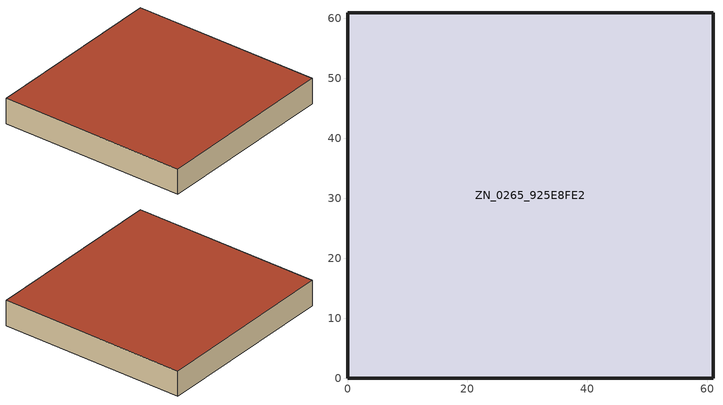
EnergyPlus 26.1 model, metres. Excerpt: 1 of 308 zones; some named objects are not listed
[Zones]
ZN_0265_925E8FE2
 floor ground (Default_Floor_Construction): 0,60.93 60.93,60.93 60.93,0 0,0 z0
 wall outside (Default_Wall_Construction): 60.93,60.93 0,60.93 0,0 60.93,0 60.93,60.93 z0:8.29
 roof outside (Default_Roof_Construction): 0,0 60.93,0 60.93,60.93 0,60.93 z8.29
[Building]
GreenFlow_MVP_Building: 0, City, 0.04, 0.4, FullExterior
[SizingPeriod:DesignDay]
GreenFlow_Hanoi_Summer_Design_Day: 7, 21, SummerDesignDay, 35, 8, , , Wetbulb, 26, , , , , 101325, 3, 180, No, No, No, ASHRAEClearSky, , , , , 1
GreenFlow_Hanoi_Winter_Design_Day: 1, 21, WinterDesignDay, 12, 5, , , Wetbulb, 8, , , , , 101325, 3, 0, No, No, No, ASHRAEClearSky, , , , , 0.8
[Site:Location]
Hanoi.City: 21.03, 105.85, 7, 10
[Site:GroundTemperature:BuildingSurface]
18, 18, 20, 23, 26, 28, 29, 29, 27, 25, 22, 19
[Material]
Default_Material_Mass: MediumRough, 0.2, 1, 1000, 1000
[Material:NoMass]
Default_Insulation: MediumRough, 2
[Construction]
Default_Wall_Construction; Default_Roof_Construction: Default_Material_Mass, Default_Insulation
Default_Floor_Construction: Default_Material_Mass
[Zone]
ZN_0265_925E8FE2: 0, 0, 0, 0, 1, 1, 8.2901, 30773.9, 3712.13, , , Yes
[People]
ZN_0265_925E8FE2_People: ZN_0265_925E8FE2, GreenFlow_Occupancy_Schedule, People, 371.213, , , 0.3, , Activity_Level_Default
[Lights]
ZN_0265_925E8FE2_Lights: ZN_0265_925E8FE2, GreenFlow_Lights_Schedule, Watts/Area, , 10, , 0, 0.4, 0.2
[ElectricEquipment]
ZN_0265_925E8FE2_Equipment: ZN_0265_925E8FE2, GreenFlow_Equipment_Schedule, Watts/Area, , 12, , 0, 0.5, 0
[DesignSpecification:OutdoorAir]
ZN_0265_925E8FE2_OutdoorAir: Sum, 0.00944, 0.0003
[ZoneInfiltration:DesignFlowRate]
ZN_0265_925E8FE2_Infiltration: ZN_0265_925E8FE2, Always_On, AirChanges/Hour, , , , 0.3
[Sizing:Zone]
ZN_0265_925E8FE2: SupplyAirTemperature, 12.8, , SupplyAirTemperature, 50, , 0.008, 0.008, ZN_0265_925E8FE2_OutdoorAir, , , DesignDay, , , , , DesignDay
[ThermostatSetpoint:DualSetpoint]
ZN_0265_925E8FE2_DualSetpoint: GreenFlow_Heating_Setpoint_Schedule, GreenFlow_Cooling_Setpoint_Schedule_Baseline25
[ZoneControl:Thermostat]
ZN_0265_925E8FE2_Thermostat: ZN_0265_925E8FE2, DualSetpoint_Control_Type, ThermostatSetpoint:DualSetpoint, ZN_0265_925E8FE2_DualSetpoint
[OutdoorAir:Mixer]
ZN_0001_12B24915_OA_MIXER: ZN_0001_12B24915_MixedAirNode, ZN_0001_12B24915_OutdoorAirNode, ZN_0001_12B24915_ReliefAirNode, ZN_0001_12B24915_ExhaustNode
ZN_0002_2F584023_OA_MIXER: ZN_0002_2F584023_MixedAirNode, ZN_0002_2F584023_OutdoorAirNode, ZN_0002_2F584023_ReliefAirNode, ZN_0002_2F584023_ExhaustNode
ZN_0003_4700456C_OA_MIXER: ZN_0003_4700456C_MixedAirNode, ZN_0003_4700456C_OutdoorAirNode, ZN_0003_4700456C_ReliefAirNode, ZN_0003_4700456C_ExhaustNode
ZN_0004_25E92350_OA_MIXER: ZN_0004_25E92350_MixedAirNode, ZN_0004_25E92350_OutdoorAirNode, ZN_0004_25E92350_ReliefAirNode, ZN_0004_25E92350_ExhaustNode
ZN_0005_EFA813DD_OA_MIXER: ZN_0005_EFA813DD_MixedAirNode, ZN_0005_EFA813DD_OutdoorAirNode, ZN_0005_EFA813DD_ReliefAirNode, ZN_0005_EFA813DD_ExhaustNode
ZN_0006_4407D7F3_OA_MIXER: ZN_0006_4407D7F3_MixedAirNode, ZN_0006_4407D7F3_OutdoorAirNode, ZN_0006_4407D7F3_ReliefAirNode, ZN_0006_4407D7F3_ExhaustNode
ZN_0008_AACD45D4_OA_MIXER: ZN_0008_AACD45D4_MixedAirNode, ZN_0008_AACD45D4_OutdoorAirNode, ZN_0008_AACD45D4_ReliefAirNode, ZN_0008_AACD45D4_ExhaustNode
ZN_0009_4DD171D8_OA_MIXER: ZN_0009_4DD171D8_MixedAirNode, ZN_0009_4DD171D8_OutdoorAirNode, ZN_0009_4DD171D8_ReliefAirNode, ZN_0009_4DD171D8_ExhaustNode
ZN_0010_CDF1301F_OA_MIXER: ZN_0010_CDF1301F_MixedAirNode, ZN_0010_CDF1301F_OutdoorAirNode, ZN_0010_CDF1301F_ReliefAirNode, ZN_0010_CDF1301F_ExhaustNode
ZN_0011_666FDF42_OA_MIXER: ZN_0011_666FDF42_MixedAirNode, ZN_0011_666FDF42_OutdoorAirNode, ZN_0011_666FDF42_ReliefAirNode, ZN_0011_666FDF42_ExhaustNode
ZN_0012_CCD0FB84_OA_MIXER: ZN_0012_CCD0FB84_MixedAirNode, ZN_0012_CCD0FB84_OutdoorAirNode, ZN_0012_CCD0FB84_ReliefAirNode, ZN_0012_CCD0FB84_ExhaustNode
ZN_0013_CA43A6D5_OA_MIXER: ZN_0013_CA43A6D5_MixedAirNode, ZN_0013_CA43A6D5_OutdoorAirNode, ZN_0013_CA43A6D5_ReliefAirNode, ZN_0013_CA43A6D5_ExhaustNode
ZN_0014_216FB997_OA_MIXER: ZN_0014_216FB997_MixedAirNode, ZN_0014_216FB997_OutdoorAirNode, ZN_0014_216FB997_ReliefAirNode, ZN_0014_216FB997_ExhaustNode
ZN_0015_F88985B3_OA_MIXER: ZN_0015_F88985B3_MixedAirNode, ZN_0015_F88985B3_OutdoorAirNode, ZN_0015_F88985B3_ReliefAirNode, ZN_0015_F88985B3_ExhaustNode
ZN_0016_403E76CD_OA_MIXER: ZN_0016_403E76CD_MixedAirNode, ZN_0016_403E76CD_OutdoorAirNode, ZN_0016_403E76CD_ReliefAirNode, ZN_0016_403E76CD_ExhaustNode
ZN_0017_645665DC_OA_MIXER: ZN_0017_645665DC_MixedAirNode, ZN_0017_645665DC_OutdoorAirNode, ZN_0017_645665DC_ReliefAirNode, ZN_0017_645665DC_ExhaustNode
ZN_0018_FF16F60F_OA_MIXER: ZN_0018_FF16F60F_MixedAirNode, ZN_0018_FF16F60F_OutdoorAirNode, ZN_0018_FF16F60F_ReliefAirNode, ZN_0018_FF16F60F_ExhaustNode
ZN_0019_E1546479_OA_MIXER: ZN_0019_E1546479_MixedAirNode, ZN_0019_E1546479_OutdoorAirNode, ZN_0019_E1546479_ReliefAirNode, ZN_0019_E1546479_ExhaustNode
ZN_0020_E4647E0B_OA_MIXER: ZN_0020_E4647E0B_MixedAirNode, ZN_0020_E4647E0B_OutdoorAirNode, ZN_0020_E4647E0B_ReliefAirNode, ZN_0020_E4647E0B_ExhaustNode
ZN_0021_D0A7D8D3_OA_MIXER: ZN_0021_D0A7D8D3_MixedAirNode, ZN_0021_D0A7D8D3_OutdoorAirNode, ZN_0021_D0A7D8D3_ReliefAirNode, ZN_0021_D0A7D8D3_ExhaustNode
ZN_0022_CCAC5F6A_OA_MIXER: ZN_0022_CCAC5F6A_MixedAirNode, ZN_0022_CCAC5F6A_OutdoorAirNode, ZN_0022_CCAC5F6A_ReliefAirNode, ZN_0022_CCAC5F6A_ExhaustNode
ZN_0023_A8AB6EC0_OA_MIXER: ZN_0023_A8AB6EC0_MixedAirNode, ZN_0023_A8AB6EC0_OutdoorAirNode, ZN_0023_A8AB6EC0_ReliefAirNode, ZN_0023_A8AB6EC0_ExhaustNode
ZN_0024_2C71F249_OA_MIXER: ZN_0024_2C71F249_MixedAirNode, ZN_0024_2C71F249_OutdoorAirNode, ZN_0024_2C71F249_ReliefAirNode, ZN_0024_2C71F249_ExhaustNode
ZN_0025_1AA93AF2_OA_MIXER: ZN_0025_1AA93AF2_MixedAirNode, ZN_0025_1AA93AF2_OutdoorAirNode, ZN_0025_1AA93AF2_ReliefAirNode, ZN_0025_1AA93AF2_ExhaustNode
ZN_0026_11101CB4_OA_MIXER: ZN_0026_11101CB4_MixedAirNode, ZN_0026_11101CB4_OutdoorAirNode, ZN_0026_11101CB4_ReliefAirNode, ZN_0026_11101CB4_ExhaustNode
ZN_0027_09FD8042_OA_MIXER: ZN_0027_09FD8042_MixedAirNode, ZN_0027_09FD8042_OutdoorAirNode, ZN_0027_09FD8042_ReliefAirNode, ZN_0027_09FD8042_ExhaustNode
ZN_0029_EBFF8A64_OA_MIXER: ZN_0029_EBFF8A64_MixedAirNode, ZN_0029_EBFF8A64_OutdoorAirNode, ZN_0029_EBFF8A64_ReliefAirNode, ZN_0029_EBFF8A64_ExhaustNode
ZN_0030_D2E42246_OA_MIXER: ZN_0030_D2E42246_MixedAirNode, ZN_0030_D2E42246_OutdoorAirNode, ZN_0030_D2E42246_ReliefAirNode, ZN_0030_D2E42246_ExhaustNode
ZN_0031_FAD1FC41_OA_MIXER: ZN_0031_FAD1FC41_MixedAirNode, ZN_0031_FAD1FC41_OutdoorAirNode, ZN_0031_FAD1FC41_ReliefAirNode, ZN_0031_FAD1FC41_ExhaustNode
ZN_0032_6F561391_OA_MIXER: ZN_0032_6F561391_MixedAirNode, ZN_0032_6F561391_OutdoorAirNode, ZN_0032_6F561391_ReliefAirNode, ZN_0032_6F561391_ExhaustNode
ZN_0033_D39EEAB2_OA_MIXER: ZN_0033_D39EEAB2_MixedAirNode, ZN_0033_D39EEAB2_OutdoorAirNode, ZN_0033_D39EEAB2_ReliefAirNode, ZN_0033_D39EEAB2_ExhaustNode
ZN_0034_07287086_OA_MIXER: ZN_0034_07287086_MixedAirNode, ZN_0034_07287086_OutdoorAirNode, ZN_0034_07287086_ReliefAirNode, ZN_0034_07287086_ExhaustNode
ZN_0035_F6236351_OA_MIXER: ZN_0035_F6236351_MixedAirNode, ZN_0035_F6236351_OutdoorAirNode, ZN_0035_F6236351_ReliefAirNode, ZN_0035_F6236351_ExhaustNode
ZN_0036_E3B484D9_OA_MIXER: ZN_0036_E3B484D9_MixedAirNode, ZN_0036_E3B484D9_OutdoorAirNode, ZN_0036_E3B484D9_ReliefAirNode, ZN_0036_E3B484D9_ExhaustNode
ZN_0037_D1EA7236_OA_MIXER: ZN_0037_D1EA7236_MixedAirNode, ZN_0037_D1EA7236_OutdoorAirNode, ZN_0037_D1EA7236_ReliefAirNode, ZN_0037_D1EA7236_ExhaustNode
ZN_0038_CD8851FE_OA_MIXER: ZN_0038_CD8851FE_MixedAirNode, ZN_0038_CD8851FE_OutdoorAirNode, ZN_0038_CD8851FE_ReliefAirNode, ZN_0038_CD8851FE_ExhaustNode
ZN_0039_805816AB_OA_MIXER: ZN_0039_805816AB_MixedAirNode, ZN_0039_805816AB_OutdoorAirNode, ZN_0039_805816AB_ReliefAirNode, ZN_0039_805816AB_ExhaustNode
ZN_0040_E6ECC151_OA_MIXER: ZN_0040_E6ECC151_MixedAirNode, ZN_0040_E6ECC151_OutdoorAirNode, ZN_0040_E6ECC151_ReliefAirNode, ZN_0040_E6ECC151_ExhaustNode
ZN_0041_BD9F7171_OA_MIXER: ZN_0041_BD9F7171_MixedAirNode, ZN_0041_BD9F7171_OutdoorAirNode, ZN_0041_BD9F7171_ReliefAirNode, ZN_0041_BD9F7171_ExhaustNode
ZN_0042_93E09D7C_OA_MIXER: ZN_0042_93E09D7C_MixedAirNode, ZN_0042_93E09D7C_OutdoorAirNode, ZN_0042_93E09D7C_ReliefAirNode, ZN_0042_93E09D7C_ExhaustNode
ZN_0043_32E0336D_OA_MIXER: ZN_0043_32E0336D_MixedAirNode, ZN_0043_32E0336D_OutdoorAirNode, ZN_0043_32E0336D_ReliefAirNode, ZN_0043_32E0336D_ExhaustNode
ZN_0044_62C79DBA_OA_MIXER: ZN_0044_62C79DBA_MixedAirNode, ZN_0044_62C79DBA_OutdoorAirNode, ZN_0044_62C79DBA_ReliefAirNode, ZN_0044_62C79DBA_ExhaustNode
ZN_0045_E89C8486_OA_MIXER: ZN_0045_E89C8486_MixedAirNode, ZN_0045_E89C8486_OutdoorAirNode, ZN_0045_E89C8486_ReliefAirNode, ZN_0045_E89C8486_ExhaustNode
ZN_0046_72F797FC_OA_MIXER: ZN_0046_72F797FC_MixedAirNode, ZN_0046_72F797FC_OutdoorAirNode, ZN_0046_72F797FC_ReliefAirNode, ZN_0046_72F797FC_ExhaustNode
ZN_0047_8D349150_OA_MIXER: ZN_0047_8D349150_MixedAirNode, ZN_0047_8D349150_OutdoorAirNode, ZN_0047_8D349150_ReliefAirNode, ZN_0047_8D349150_ExhaustNode
ZN_0048_74763835_OA_MIXER: ZN_0048_74763835_MixedAirNode, ZN_0048_74763835_OutdoorAirNode, ZN_0048_74763835_ReliefAirNode, ZN_0048_74763835_ExhaustNode
ZN_0049_2C5722CB_OA_MIXER: ZN_0049_2C5722CB_MixedAirNode, ZN_0049_2C5722CB_OutdoorAirNode, ZN_0049_2C5722CB_ReliefAirNode, ZN_0049_2C5722CB_ExhaustNode
ZN_0050_44FE4565_OA_MIXER: ZN_0050_44FE4565_MixedAirNode, ZN_0050_44FE4565_OutdoorAirNode, ZN_0050_44FE4565_ReliefAirNode, ZN_0050_44FE4565_ExhaustNode
ZN_0051_D4714813_OA_MIXER: ZN_0051_D4714813_MixedAirNode, ZN_0051_D4714813_OutdoorAirNode, ZN_0051_D4714813_ReliefAirNode, ZN_0051_D4714813_ExhaustNode
ZN_0052_AA318482_OA_MIXER: ZN_0052_AA318482_MixedAirNode, ZN_0052_AA318482_OutdoorAirNode, ZN_0052_AA318482_ReliefAirNode, ZN_0052_AA318482_ExhaustNode
ZN_0053_ECA294FF_OA_MIXER: ZN_0053_ECA294FF_MixedAirNode, ZN_0053_ECA294FF_OutdoorAirNode, ZN_0053_ECA294FF_ReliefAirNode, ZN_0053_ECA294FF_ExhaustNode
ZN_0054_0927E1E7_OA_MIXER: ZN_0054_0927E1E7_MixedAirNode, ZN_0054_0927E1E7_OutdoorAirNode, ZN_0054_0927E1E7_ReliefAirNode, ZN_0054_0927E1E7_ExhaustNode
ZN_0055_D135CC29_OA_MIXER: ZN_0055_D135CC29_MixedAirNode, ZN_0055_D135CC29_OutdoorAirNode, ZN_0055_D135CC29_ReliefAirNode, ZN_0055_D135CC29_ExhaustNode
ZN_0056_5A421ED2_OA_MIXER: ZN_0056_5A421ED2_MixedAirNode, ZN_0056_5A421ED2_OutdoorAirNode, ZN_0056_5A421ED2_ReliefAirNode, ZN_0056_5A421ED2_ExhaustNode
ZN_0057_24AD0651_OA_MIXER: ZN_0057_24AD0651_MixedAirNode, ZN_0057_24AD0651_OutdoorAirNode, ZN_0057_24AD0651_ReliefAirNode, ZN_0057_24AD0651_ExhaustNode
ZN_0058_8B5FAAD6_OA_MIXER: ZN_0058_8B5FAAD6_MixedAirNode, ZN_0058_8B5FAAD6_OutdoorAirNode, ZN_0058_8B5FAAD6_ReliefAirNode, ZN_0058_8B5FAAD6_ExhaustNode
ZN_0059_FD6487CE_OA_MIXER: ZN_0059_FD6487CE_MixedAirNode, ZN_0059_FD6487CE_OutdoorAirNode, ZN_0059_FD6487CE_ReliefAirNode, ZN_0059_FD6487CE_ExhaustNode
ZN_0060_80EA84EC_OA_MIXER: ZN_0060_80EA84EC_MixedAirNode, ZN_0060_80EA84EC_OutdoorAirNode, ZN_0060_80EA84EC_ReliefAirNode, ZN_0060_80EA84EC_ExhaustNode
ZN_0061_5B30B6A9_OA_MIXER: ZN_0061_5B30B6A9_MixedAirNode, ZN_0061_5B30B6A9_OutdoorAirNode, ZN_0061_5B30B6A9_ReliefAirNode, ZN_0061_5B30B6A9_ExhaustNode
ZN_0062_4AA5C31E_OA_MIXER: ZN_0062_4AA5C31E_MixedAirNode, ZN_0062_4AA5C31E_OutdoorAirNode, ZN_0062_4AA5C31E_ReliefAirNode, ZN_0062_4AA5C31E_ExhaustNode
ZN_0063_CA0FA094_OA_MIXER: ZN_0063_CA0FA094_MixedAirNode, ZN_0063_CA0FA094_OutdoorAirNode, ZN_0063_CA0FA094_ReliefAirNode, ZN_0063_CA0FA094_ExhaustNode
ZN_0064_BA125166_OA_MIXER: ZN_0064_BA125166_MixedAirNode, ZN_0064_BA125166_OutdoorAirNode, ZN_0064_BA125166_ReliefAirNode, ZN_0064_BA125166_ExhaustNode
ZN_0065_D0141B2A_OA_MIXER: ZN_0065_D0141B2A_MixedAirNode, ZN_0065_D0141B2A_OutdoorAirNode, ZN_0065_D0141B2A_ReliefAirNode, ZN_0065_D0141B2A_ExhaustNode
ZN_0066_A3FC4101_OA_MIXER: ZN_0066_A3FC4101_MixedAirNode, ZN_0066_A3FC4101_OutdoorAirNode, ZN_0066_A3FC4101_ReliefAirNode, ZN_0066_A3FC4101_ExhaustNode
ZN_0067_7921E256_OA_MIXER: ZN_0067_7921E256_MixedAirNode, ZN_0067_7921E256_OutdoorAirNode, ZN_0067_7921E256_ReliefAirNode, ZN_0067_7921E256_ExhaustNode
ZN_0068_FE5F2D81_OA_MIXER: ZN_0068_FE5F2D81_MixedAirNode, ZN_0068_FE5F2D81_OutdoorAirNode, ZN_0068_FE5F2D81_ReliefAirNode, ZN_0068_FE5F2D81_ExhaustNode
ZN_0069_8B99F584_OA_MIXER: ZN_0069_8B99F584_MixedAirNode, ZN_0069_8B99F584_OutdoorAirNode, ZN_0069_8B99F584_ReliefAirNode, ZN_0069_8B99F584_ExhaustNode
ZN_0070_0FFC801F_OA_MIXER: ZN_0070_0FFC801F_MixedAirNode, ZN_0070_0FFC801F_OutdoorAirNode, ZN_0070_0FFC801F_ReliefAirNode, ZN_0070_0FFC801F_ExhaustNode
ZN_0071_763C5296_OA_MIXER: ZN_0071_763C5296_MixedAirNode, ZN_0071_763C5296_OutdoorAirNode, ZN_0071_763C5296_ReliefAirNode, ZN_0071_763C5296_ExhaustNode
ZN_0072_BAEBCCCF_OA_MIXER: ZN_0072_BAEBCCCF_MixedAirNode, ZN_0072_BAEBCCCF_OutdoorAirNode, ZN_0072_BAEBCCCF_ReliefAirNode, ZN_0072_BAEBCCCF_ExhaustNode
ZN_0073_89407D05_OA_MIXER: ZN_0073_89407D05_MixedAirNode, ZN_0073_89407D05_OutdoorAirNode, ZN_0073_89407D05_ReliefAirNode, ZN_0073_89407D05_ExhaustNode
ZN_0074_4243A346_OA_MIXER: ZN_0074_4243A346_MixedAirNode, ZN_0074_4243A346_OutdoorAirNode, ZN_0074_4243A346_ReliefAirNode, ZN_0074_4243A346_ExhaustNode
ZN_0075_1CD46F5D_OA_MIXER: ZN_0075_1CD46F5D_MixedAirNode, ZN_0075_1CD46F5D_OutdoorAirNode, ZN_0075_1CD46F5D_ReliefAirNode, ZN_0075_1CD46F5D_ExhaustNode
ZN_0076_3584C968_OA_MIXER: ZN_0076_3584C968_MixedAirNode, ZN_0076_3584C968_OutdoorAirNode, ZN_0076_3584C968_ReliefAirNode, ZN_0076_3584C968_ExhaustNode
ZN_0077_A5D54006_OA_MIXER: ZN_0077_A5D54006_MixedAirNode, ZN_0077_A5D54006_OutdoorAirNode, ZN_0077_A5D54006_ReliefAirNode, ZN_0077_A5D54006_ExhaustNode
ZN_0078_6BE1D243_OA_MIXER: ZN_0078_6BE1D243_MixedAirNode, ZN_0078_6BE1D243_OutdoorAirNode, ZN_0078_6BE1D243_ReliefAirNode, ZN_0078_6BE1D243_ExhaustNode
ZN_0079_C593E473_OA_MIXER: ZN_0079_C593E473_MixedAirNode, ZN_0079_C593E473_OutdoorAirNode, ZN_0079_C593E473_ReliefAirNode, ZN_0079_C593E473_ExhaustNode
ZN_0080_60393F61_OA_MIXER: ZN_0080_60393F61_MixedAirNode, ZN_0080_60393F61_OutdoorAirNode, ZN_0080_60393F61_ReliefAirNode, ZN_0080_60393F61_ExhaustNode
ZN_0081_5B88B2C4_OA_MIXER: ZN_0081_5B88B2C4_MixedAirNode, ZN_0081_5B88B2C4_OutdoorAirNode, ZN_0081_5B88B2C4_ReliefAirNode, ZN_0081_5B88B2C4_ExhaustNode
ZN_0082_7FEB8538_OA_MIXER: ZN_0082_7FEB8538_MixedAirNode, ZN_0082_7FEB8538_OutdoorAirNode, ZN_0082_7FEB8538_ReliefAirNode, ZN_0082_7FEB8538_ExhaustNode
ZN_0083_B71B7883_OA_MIXER: ZN_0083_B71B7883_MixedAirNode, ZN_0083_B71B7883_OutdoorAirNode, ZN_0083_B71B7883_ReliefAirNode, ZN_0083_B71B7883_ExhaustNode
ZN_0084_3E85CF33_OA_MIXER: ZN_0084_3E85CF33_MixedAirNode, ZN_0084_3E85CF33_OutdoorAirNode, ZN_0084_3E85CF33_ReliefAirNode, ZN_0084_3E85CF33_ExhaustNode
ZN_0085_D88B0DE9_OA_MIXER: ZN_0085_D88B0DE9_MixedAirNode, ZN_0085_D88B0DE9_OutdoorAirNode, ZN_0085_D88B0DE9_ReliefAirNode, ZN_0085_D88B0DE9_ExhaustNode
ZN_0086_D3B1ABF0_OA_MIXER: ZN_0086_D3B1ABF0_MixedAirNode, ZN_0086_D3B1ABF0_OutdoorAirNode, ZN_0086_D3B1ABF0_ReliefAirNode, ZN_0086_D3B1ABF0_ExhaustNode
ZN_0087_65D7194A_OA_MIXER: ZN_0087_65D7194A_MixedAirNode, ZN_0087_65D7194A_OutdoorAirNode, ZN_0087_65D7194A_ReliefAirNode, ZN_0087_65D7194A_ExhaustNode
ZN_0088_158AE9F1_OA_MIXER: ZN_0088_158AE9F1_MixedAirNode, ZN_0088_158AE9F1_OutdoorAirNode, ZN_0088_158AE9F1_ReliefAirNode, ZN_0088_158AE9F1_ExhaustNode
ZN_0089_578B3840_OA_MIXER: ZN_0089_578B3840_MixedAirNode, ZN_0089_578B3840_OutdoorAirNode, ZN_0089_578B3840_ReliefAirNode, ZN_0089_578B3840_ExhaustNode
ZN_0090_5E97317B_OA_MIXER: ZN_0090_5E97317B_MixedAirNode, ZN_0090_5E97317B_OutdoorAirNode, ZN_0090_5E97317B_ReliefAirNode, ZN_0090_5E97317B_ExhaustNode
ZN_0091_61E6C96D_OA_MIXER: ZN_0091_61E6C96D_MixedAirNode, ZN_0091_61E6C96D_OutdoorAirNode, ZN_0091_61E6C96D_ReliefAirNode, ZN_0091_61E6C96D_ExhaustNode
ZN_0092_3D5D5047_OA_MIXER: ZN_0092_3D5D5047_MixedAirNode, ZN_0092_3D5D5047_OutdoorAirNode, ZN_0092_3D5D5047_ReliefAirNode, ZN_0092_3D5D5047_ExhaustNode
ZN_0093_1F54CC27_OA_MIXER: ZN_0093_1F54CC27_MixedAirNode, ZN_0093_1F54CC27_OutdoorAirNode, ZN_0093_1F54CC27_ReliefAirNode, ZN_0093_1F54CC27_ExhaustNode
ZN_0094_BF995C70_OA_MIXER: ZN_0094_BF995C70_MixedAirNode, ZN_0094_BF995C70_OutdoorAirNode, ZN_0094_BF995C70_ReliefAirNode, ZN_0094_BF995C70_ExhaustNode
ZN_0095_050112E3_OA_MIXER: ZN_0095_050112E3_MixedAirNode, ZN_0095_050112E3_OutdoorAirNode, ZN_0095_050112E3_ReliefAirNode, ZN_0095_050112E3_ExhaustNode
ZN_0096_431D82AE_OA_MIXER: ZN_0096_431D82AE_MixedAirNode, ZN_0096_431D82AE_OutdoorAirNode, ZN_0096_431D82AE_ReliefAirNode, ZN_0096_431D82AE_ExhaustNode
ZN_0097_276B1241_OA_MIXER: ZN_0097_276B1241_MixedAirNode, ZN_0097_276B1241_OutdoorAirNode, ZN_0097_276B1241_ReliefAirNode, ZN_0097_276B1241_ExhaustNode
ZN_0098_15BE5F56_OA_MIXER: ZN_0098_15BE5F56_MixedAirNode, ZN_0098_15BE5F56_OutdoorAirNode, ZN_0098_15BE5F56_ReliefAirNode, ZN_0098_15BE5F56_ExhaustNode
ZN_0099_891CF93B_OA_MIXER: ZN_0099_891CF93B_MixedAirNode, ZN_0099_891CF93B_OutdoorAirNode, ZN_0099_891CF93B_ReliefAirNode, ZN_0099_891CF93B_ExhaustNode
ZN_0100_E4049AD5_OA_MIXER: ZN_0100_E4049AD5_MixedAirNode, ZN_0100_E4049AD5_OutdoorAirNode, ZN_0100_E4049AD5_ReliefAirNode, ZN_0100_E4049AD5_ExhaustNode
ZN_0101_053E6DE0_OA_MIXER: ZN_0101_053E6DE0_MixedAirNode, ZN_0101_053E6DE0_OutdoorAirNode, ZN_0101_053E6DE0_ReliefAirNode, ZN_0101_053E6DE0_ExhaustNode
ZN_0102_B62572B0_OA_MIXER: ZN_0102_B62572B0_MixedAirNode, ZN_0102_B62572B0_OutdoorAirNode, ZN_0102_B62572B0_ReliefAirNode, ZN_0102_B62572B0_ExhaustNode
ZN_0103_C0BB0567_OA_MIXER: ZN_0103_C0BB0567_MixedAirNode, ZN_0103_C0BB0567_OutdoorAirNode, ZN_0103_C0BB0567_ReliefAirNode, ZN_0103_C0BB0567_ExhaustNode
ZN_0104_DA2CA90D_OA_MIXER: ZN_0104_DA2CA90D_MixedAirNode, ZN_0104_DA2CA90D_OutdoorAirNode, ZN_0104_DA2CA90D_ReliefAirNode, ZN_0104_DA2CA90D_ExhaustNode
ZN_0105_54FF726E_OA_MIXER: ZN_0105_54FF726E_MixedAirNode, ZN_0105_54FF726E_OutdoorAirNode, ZN_0105_54FF726E_ReliefAirNode, ZN_0105_54FF726E_ExhaustNode
ZN_0106_C3A8ABA2_OA_MIXER: ZN_0106_C3A8ABA2_MixedAirNode, ZN_0106_C3A8ABA2_OutdoorAirNode, ZN_0106_C3A8ABA2_ReliefAirNode, ZN_0106_C3A8ABA2_ExhaustNode
ZN_0107_3B69C13B_OA_MIXER: ZN_0107_3B69C13B_MixedAirNode, ZN_0107_3B69C13B_OutdoorAirNode, ZN_0107_3B69C13B_ReliefAirNode, ZN_0107_3B69C13B_ExhaustNode
ZN_0108_2ECEB8B8_OA_MIXER: ZN_0108_2ECEB8B8_MixedAirNode, ZN_0108_2ECEB8B8_OutdoorAirNode, ZN_0108_2ECEB8B8_ReliefAirNode, ZN_0108_2ECEB8B8_ExhaustNode
ZN_0109_8CF1A8A4_OA_MIXER: ZN_0109_8CF1A8A4_MixedAirNode, ZN_0109_8CF1A8A4_OutdoorAirNode, ZN_0109_8CF1A8A4_ReliefAirNode, ZN_0109_8CF1A8A4_ExhaustNode
ZN_0110_A2A33FEC_OA_MIXER: ZN_0110_A2A33FEC_MixedAirNode, ZN_0110_A2A33FEC_OutdoorAirNode, ZN_0110_A2A33FEC_ReliefAirNode, ZN_0110_A2A33FEC_ExhaustNode
ZN_0111_E1FD624E_OA_MIXER: ZN_0111_E1FD624E_MixedAirNode, ZN_0111_E1FD624E_OutdoorAirNode, ZN_0111_E1FD624E_ReliefAirNode, ZN_0111_E1FD624E_ExhaustNode
ZN_0112_5075EF12_OA_MIXER: ZN_0112_5075EF12_MixedAirNode, ZN_0112_5075EF12_OutdoorAirNode, ZN_0112_5075EF12_ReliefAirNode, ZN_0112_5075EF12_ExhaustNode
ZN_0113_2745A60C_OA_MIXER: ZN_0113_2745A60C_MixedAirNode, ZN_0113_2745A60C_OutdoorAirNode, ZN_0113_2745A60C_ReliefAirNode, ZN_0113_2745A60C_ExhaustNode
ZN_0114_DA9CAD05_OA_MIXER: ZN_0114_DA9CAD05_MixedAirNode, ZN_0114_DA9CAD05_OutdoorAirNode, ZN_0114_DA9CAD05_ReliefAirNode, ZN_0114_DA9CAD05_ExhaustNode
ZN_0115_1A06BB29_OA_MIXER: ZN_0115_1A06BB29_MixedAirNode, ZN_0115_1A06BB29_OutdoorAirNode, ZN_0115_1A06BB29_ReliefAirNode, ZN_0115_1A06BB29_ExhaustNode
ZN_0116_67DAA7C4_OA_MIXER: ZN_0116_67DAA7C4_MixedAirNode, ZN_0116_67DAA7C4_OutdoorAirNode, ZN_0116_67DAA7C4_ReliefAirNode, ZN_0116_67DAA7C4_ExhaustNode
ZN_0117_FF8AE766_OA_MIXER: ZN_0117_FF8AE766_MixedAirNode, ZN_0117_FF8AE766_OutdoorAirNode, ZN_0117_FF8AE766_ReliefAirNode, ZN_0117_FF8AE766_ExhaustNode
ZN_0118_23E23B3E_OA_MIXER: ZN_0118_23E23B3E_MixedAirNode, ZN_0118_23E23B3E_OutdoorAirNode, ZN_0118_23E23B3E_ReliefAirNode, ZN_0118_23E23B3E_ExhaustNode
ZN_0119_F966DF6A_OA_MIXER: ZN_0119_F966DF6A_MixedAirNode, ZN_0119_F966DF6A_OutdoorAirNode, ZN_0119_F966DF6A_ReliefAirNode, ZN_0119_F966DF6A_ExhaustNode
ZN_0120_59860113_OA_MIXER: ZN_0120_59860113_MixedAirNode, ZN_0120_59860113_OutdoorAirNode, ZN_0120_59860113_ReliefAirNode, ZN_0120_59860113_ExhaustNode
ZN_0121_C280815B_OA_MIXER: ZN_0121_C280815B_MixedAirNode, ZN_0121_C280815B_OutdoorAirNode, ZN_0121_C280815B_ReliefAirNode, ZN_0121_C280815B_ExhaustNode
ZN_0122_95A403C9_OA_MIXER: ZN_0122_95A403C9_MixedAirNode, ZN_0122_95A403C9_OutdoorAirNode, ZN_0122_95A403C9_ReliefAirNode, ZN_0122_95A403C9_ExhaustNode
ZN_0123_26A2CCAB_OA_MIXER: ZN_0123_26A2CCAB_MixedAirNode, ZN_0123_26A2CCAB_OutdoorAirNode, ZN_0123_26A2CCAB_ReliefAirNode, ZN_0123_26A2CCAB_ExhaustNode
ZN_0124_A8FB1DF4_OA_MIXER: ZN_0124_A8FB1DF4_MixedAirNode, ZN_0124_A8FB1DF4_OutdoorAirNode, ZN_0124_A8FB1DF4_ReliefAirNode, ZN_0124_A8FB1DF4_ExhaustNode
ZN_0125_6FCFDAB5_OA_MIXER: ZN_0125_6FCFDAB5_MixedAirNode, ZN_0125_6FCFDAB5_OutdoorAirNode, ZN_0125_6FCFDAB5_ReliefAirNode, ZN_0125_6FCFDAB5_ExhaustNode
ZN_0126_525020AB_OA_MIXER: ZN_0126_525020AB_MixedAirNode, ZN_0126_525020AB_OutdoorAirNode, ZN_0126_525020AB_ReliefAirNode, ZN_0126_525020AB_ExhaustNode
ZN_0127_4ABBF6DC_OA_MIXER: ZN_0127_4ABBF6DC_MixedAirNode, ZN_0127_4ABBF6DC_OutdoorAirNode, ZN_0127_4ABBF6DC_ReliefAirNode, ZN_0127_4ABBF6DC_ExhaustNode
ZN_0128_343C80E1_OA_MIXER: ZN_0128_343C80E1_MixedAirNode, ZN_0128_343C80E1_OutdoorAirNode, ZN_0128_343C80E1_ReliefAirNode, ZN_0128_343C80E1_ExhaustNode
ZN_0129_FCDEA63D_OA_MIXER: ZN_0129_FCDEA63D_MixedAirNode, ZN_0129_FCDEA63D_OutdoorAirNode, ZN_0129_FCDEA63D_ReliefAirNode, ZN_0129_FCDEA63D_ExhaustNode
ZN_0130_450B3D0F_OA_MIXER: ZN_0130_450B3D0F_MixedAirNode, ZN_0130_450B3D0F_OutdoorAirNode, ZN_0130_450B3D0F_ReliefAirNode, ZN_0130_450B3D0F_ExhaustNode
ZN_0131_F4D99DD2_OA_MIXER: ZN_0131_F4D99DD2_MixedAirNode, ZN_0131_F4D99DD2_OutdoorAirNode, ZN_0131_F4D99DD2_ReliefAirNode, ZN_0131_F4D99DD2_ExhaustNode
ZN_0132_76635643_OA_MIXER: ZN_0132_76635643_MixedAirNode, ZN_0132_76635643_OutdoorAirNode, ZN_0132_76635643_ReliefAirNode, ZN_0132_76635643_ExhaustNode
ZN_0133_599566F8_OA_MIXER: ZN_0133_599566F8_MixedAirNode, ZN_0133_599566F8_OutdoorAirNode, ZN_0133_599566F8_ReliefAirNode, ZN_0133_599566F8_ExhaustNode
ZN_0134_6E2F8750_OA_MIXER: ZN_0134_6E2F8750_MixedAirNode, ZN_0134_6E2F8750_OutdoorAirNode, ZN_0134_6E2F8750_ReliefAirNode, ZN_0134_6E2F8750_ExhaustNode
ZN_0135_84FB2F40_OA_MIXER: ZN_0135_84FB2F40_MixedAirNode, ZN_0135_84FB2F40_OutdoorAirNode, ZN_0135_84FB2F40_ReliefAirNode, ZN_0135_84FB2F40_ExhaustNode
ZN_0136_4DD20BCC_OA_MIXER: ZN_0136_4DD20BCC_MixedAirNode, ZN_0136_4DD20BCC_OutdoorAirNode, ZN_0136_4DD20BCC_ReliefAirNode, ZN_0136_4DD20BCC_ExhaustNode
ZN_0137_CBA0C1C3_OA_MIXER: ZN_0137_CBA0C1C3_MixedAirNode, ZN_0137_CBA0C1C3_OutdoorAirNode, ZN_0137_CBA0C1C3_ReliefAirNode, ZN_0137_CBA0C1C3_ExhaustNode
ZN_0138_82603914_OA_MIXER: ZN_0138_82603914_MixedAirNode, ZN_0138_82603914_OutdoorAirNode, ZN_0138_82603914_ReliefAirNode, ZN_0138_82603914_ExhaustNode
ZN_0139_7C8B9402_OA_MIXER: ZN_0139_7C8B9402_MixedAirNode, ZN_0139_7C8B9402_OutdoorAirNode, ZN_0139_7C8B9402_ReliefAirNode, ZN_0139_7C8B9402_ExhaustNode
ZN_0140_134D859A_OA_MIXER: ZN_0140_134D859A_MixedAirNode, ZN_0140_134D859A_OutdoorAirNode, ZN_0140_134D859A_ReliefAirNode, ZN_0140_134D859A_ExhaustNode
ZN_0141_30A369C1_OA_MIXER: ZN_0141_30A369C1_MixedAirNode, ZN_0141_30A369C1_OutdoorAirNode, ZN_0141_30A369C1_ReliefAirNode, ZN_0141_30A369C1_ExhaustNode
ZN_0142_AF77278A_OA_MIXER: ZN_0142_AF77278A_MixedAirNode, ZN_0142_AF77278A_OutdoorAirNode, ZN_0142_AF77278A_ReliefAirNode, ZN_0142_AF77278A_ExhaustNode
ZN_0143_7FF6431F_OA_MIXER: ZN_0143_7FF6431F_MixedAirNode, ZN_0143_7FF6431F_OutdoorAirNode, ZN_0143_7FF6431F_ReliefAirNode, ZN_0143_7FF6431F_ExhaustNode
ZN_0144_391CD845_OA_MIXER: ZN_0144_391CD845_MixedAirNode, ZN_0144_391CD845_OutdoorAirNode, ZN_0144_391CD845_ReliefAirNode, ZN_0144_391CD845_ExhaustNode
ZN_0145_304F77CB_OA_MIXER: ZN_0145_304F77CB_MixedAirNode, ZN_0145_304F77CB_OutdoorAirNode, ZN_0145_304F77CB_ReliefAirNode, ZN_0145_304F77CB_ExhaustNode
ZN_0146_C2FDDE64_OA_MIXER: ZN_0146_C2FDDE64_MixedAirNode, ZN_0146_C2FDDE64_OutdoorAirNode, ZN_0146_C2FDDE64_ReliefAirNode, ZN_0146_C2FDDE64_ExhaustNode
ZN_0147_185301BE_OA_MIXER: ZN_0147_185301BE_MixedAirNode, ZN_0147_185301BE_OutdoorAirNode, ZN_0147_185301BE_ReliefAirNode, ZN_0147_185301BE_ExhaustNode
ZN_0148_B158AE5D_OA_MIXER: ZN_0148_B158AE5D_MixedAirNode, ZN_0148_B158AE5D_OutdoorAirNode, ZN_0148_B158AE5D_ReliefAirNode, ZN_0148_B158AE5D_ExhaustNode
ZN_0149_68EDAAA8_OA_MIXER: ZN_0149_68EDAAA8_MixedAirNode, ZN_0149_68EDAAA8_OutdoorAirNode, ZN_0149_68EDAAA8_ReliefAirNode, ZN_0149_68EDAAA8_ExhaustNode
ZN_0150_A1B9DFF3_OA_MIXER: ZN_0150_A1B9DFF3_MixedAirNode, ZN_0150_A1B9DFF3_OutdoorAirNode, ZN_0150_A1B9DFF3_ReliefAirNode, ZN_0150_A1B9DFF3_ExhaustNode
ZN_0151_1365ED5C_OA_MIXER: ZN_0151_1365ED5C_MixedAirNode, ZN_0151_1365ED5C_OutdoorAirNode, ZN_0151_1365ED5C_ReliefAirNode, ZN_0151_1365ED5C_ExhaustNode
ZN_0152_0453DB2B_OA_MIXER: ZN_0152_0453DB2B_MixedAirNode, ZN_0152_0453DB2B_OutdoorAirNode, ZN_0152_0453DB2B_ReliefAirNode, ZN_0152_0453DB2B_ExhaustNode
ZN_0153_B9D61F34_OA_MIXER: ZN_0153_B9D61F34_MixedAirNode, ZN_0153_B9D61F34_OutdoorAirNode, ZN_0153_B9D61F34_ReliefAirNode, ZN_0153_B9D61F34_ExhaustNode
ZN_0154_04DA8D93_OA_MIXER: ZN_0154_04DA8D93_MixedAirNode, ZN_0154_04DA8D93_OutdoorAirNode, ZN_0154_04DA8D93_ReliefAirNode, ZN_0154_04DA8D93_ExhaustNode
ZN_0155_9D91A08E_OA_MIXER: ZN_0155_9D91A08E_MixedAirNode, ZN_0155_9D91A08E_OutdoorAirNode, ZN_0155_9D91A08E_ReliefAirNode, ZN_0155_9D91A08E_ExhaustNode
ZN_0156_4CAB573A_OA_MIXER: ZN_0156_4CAB573A_MixedAirNode, ZN_0156_4CAB573A_OutdoorAirNode, ZN_0156_4CAB573A_ReliefAirNode, ZN_0156_4CAB573A_ExhaustNode
ZN_0157_D9287011_OA_MIXER: ZN_0157_D9287011_MixedAirNode, ZN_0157_D9287011_OutdoorAirNode, ZN_0157_D9287011_ReliefAirNode, ZN_0157_D9287011_ExhaustNode
ZN_0158_27FD3C13_OA_MIXER: ZN_0158_27FD3C13_MixedAirNode, ZN_0158_27FD3C13_OutdoorAirNode, ZN_0158_27FD3C13_ReliefAirNode, ZN_0158_27FD3C13_ExhaustNode
ZN_0159_9D803010_OA_MIXER: ZN_0159_9D803010_MixedAirNode, ZN_0159_9D803010_OutdoorAirNode, ZN_0159_9D803010_ReliefAirNode, ZN_0159_9D803010_ExhaustNode
ZN_0160_4B3AB0EC_OA_MIXER: ZN_0160_4B3AB0EC_MixedAirNode, ZN_0160_4B3AB0EC_OutdoorAirNode, ZN_0160_4B3AB0EC_ReliefAirNode, ZN_0160_4B3AB0EC_ExhaustNode
ZN_0161_3F37EE41_OA_MIXER: ZN_0161_3F37EE41_MixedAirNode, ZN_0161_3F37EE41_OutdoorAirNode, ZN_0161_3F37EE41_ReliefAirNode, ZN_0161_3F37EE41_ExhaustNode
ZN_0162_439E8090_OA_MIXER: ZN_0162_439E8090_MixedAirNode, ZN_0162_439E8090_OutdoorAirNode, ZN_0162_439E8090_ReliefAirNode, ZN_0162_439E8090_ExhaustNode
ZN_0163_339C02C2_OA_MIXER: ZN_0163_339C02C2_MixedAirNode, ZN_0163_339C02C2_OutdoorAirNode, ZN_0163_339C02C2_ReliefAirNode, ZN_0163_339C02C2_ExhaustNode
ZN_0164_69AD16CD_OA_MIXER: ZN_0164_69AD16CD_MixedAirNode, ZN_0164_69AD16CD_OutdoorAirNode, ZN_0164_69AD16CD_ReliefAirNode, ZN_0164_69AD16CD_ExhaustNode
ZN_0165_8DFCB2B8_OA_MIXER: ZN_0165_8DFCB2B8_MixedAirNode, ZN_0165_8DFCB2B8_OutdoorAirNode, ZN_0165_8DFCB2B8_ReliefAirNode, ZN_0165_8DFCB2B8_ExhaustNode
ZN_0166_C2C36B41_OA_MIXER: ZN_0166_C2C36B41_MixedAirNode, ZN_0166_C2C36B41_OutdoorAirNode, ZN_0166_C2C36B41_ReliefAirNode, ZN_0166_C2C36B41_ExhaustNode
ZN_0167_520E2762_OA_MIXER: ZN_0167_520E2762_MixedAirNode, ZN_0167_520E2762_OutdoorAirNode, ZN_0167_520E2762_ReliefAirNode, ZN_0167_520E2762_ExhaustNode
ZN_0168_588DFD95_OA_MIXER: ZN_0168_588DFD95_MixedAirNode, ZN_0168_588DFD95_OutdoorAirNode, ZN_0168_588DFD95_ReliefAirNode, ZN_0168_588DFD95_ExhaustNode
ZN_0169_66E20AA4_OA_MIXER: ZN_0169_66E20AA4_MixedAirNode, ZN_0169_66E20AA4_OutdoorAirNode, ZN_0169_66E20AA4_ReliefAirNode, ZN_0169_66E20AA4_ExhaustNode
ZN_0170_C9DB072C_OA_MIXER: ZN_0170_C9DB072C_MixedAirNode, ZN_0170_C9DB072C_OutdoorAirNode, ZN_0170_C9DB072C_ReliefAirNode, ZN_0170_C9DB072C_ExhaustNode
ZN_0171_E8494D29_OA_MIXER: ZN_0171_E8494D29_MixedAirNode, ZN_0171_E8494D29_OutdoorAirNode, ZN_0171_E8494D29_ReliefAirNode, ZN_0171_E8494D29_ExhaustNode
ZN_0172_9C59F56C_OA_MIXER: ZN_0172_9C59F56C_MixedAirNode, ZN_0172_9C59F56C_OutdoorAirNode, ZN_0172_9C59F56C_ReliefAirNode, ZN_0172_9C59F56C_ExhaustNode
ZN_0173_82892018_OA_MIXER: ZN_0173_82892018_MixedAirNode, ZN_0173_82892018_OutdoorAirNode, ZN_0173_82892018_ReliefAirNode, ZN_0173_82892018_ExhaustNode
ZN_0174_98A2A24A_OA_MIXER: ZN_0174_98A2A24A_MixedAirNode, ZN_0174_98A2A24A_OutdoorAirNode, ZN_0174_98A2A24A_ReliefAirNode, ZN_0174_98A2A24A_ExhaustNode
ZN_0175_8956BA41_OA_MIXER: ZN_0175_8956BA41_MixedAirNode, ZN_0175_8956BA41_OutdoorAirNode, ZN_0175_8956BA41_ReliefAirNode, ZN_0175_8956BA41_ExhaustNode
ZN_0176_9314483B_OA_MIXER: ZN_0176_9314483B_MixedAirNode, ZN_0176_9314483B_OutdoorAirNode, ZN_0176_9314483B_ReliefAirNode, ZN_0176_9314483B_ExhaustNode
ZN_0177_1BDC5C36_OA_MIXER: ZN_0177_1BDC5C36_MixedAirNode, ZN_0177_1BDC5C36_OutdoorAirNode, ZN_0177_1BDC5C36_ReliefAirNode, ZN_0177_1BDC5C36_ExhaustNode
ZN_0178_748DEABB_OA_MIXER: ZN_0178_748DEABB_MixedAirNode, ZN_0178_748DEABB_OutdoorAirNode, ZN_0178_748DEABB_ReliefAirNode, ZN_0178_748DEABB_ExhaustNode
ZN_0179_6F336E54_OA_MIXER: ZN_0179_6F336E54_MixedAirNode, ZN_0179_6F336E54_OutdoorAirNode, ZN_0179_6F336E54_ReliefAirNode, ZN_0179_6F336E54_ExhaustNode
ZN_0180_7018E479_OA_MIXER: ZN_0180_7018E479_MixedAirNode, ZN_0180_7018E479_OutdoorAirNode, ZN_0180_7018E479_ReliefAirNode, ZN_0180_7018E479_ExhaustNode
ZN_0181_709F4962_OA_MIXER: ZN_0181_709F4962_MixedAirNode, ZN_0181_709F4962_OutdoorAirNode, ZN_0181_709F4962_ReliefAirNode, ZN_0181_709F4962_ExhaustNode
ZN_0182_583138AB_OA_MIXER: ZN_0182_583138AB_MixedAirNode, ZN_0182_583138AB_OutdoorAirNode, ZN_0182_583138AB_ReliefAirNode, ZN_0182_583138AB_ExhaustNode
ZN_0183_BF0B66C8_OA_MIXER: ZN_0183_BF0B66C8_MixedAirNode, ZN_0183_BF0B66C8_OutdoorAirNode, ZN_0183_BF0B66C8_ReliefAirNode, ZN_0183_BF0B66C8_ExhaustNode
ZN_0184_3642C250_OA_MIXER: ZN_0184_3642C250_MixedAirNode, ZN_0184_3642C250_OutdoorAirNode, ZN_0184_3642C250_ReliefAirNode, ZN_0184_3642C250_ExhaustNode
ZN_0185_0BD5E290_OA_MIXER: ZN_0185_0BD5E290_MixedAirNode, ZN_0185_0BD5E290_OutdoorAirNode, ZN_0185_0BD5E290_ReliefAirNode, ZN_0185_0BD5E290_ExhaustNode
ZN_0186_579ADA50_OA_MIXER: ZN_0186_579ADA50_MixedAirNode, ZN_0186_579ADA50_OutdoorAirNode, ZN_0186_579ADA50_ReliefAirNode, ZN_0186_579ADA50_ExhaustNode
ZN_0187_E6499E54_OA_MIXER: ZN_0187_E6499E54_MixedAirNode, ZN_0187_E6499E54_OutdoorAirNode, ZN_0187_E6499E54_ReliefAirNode, ZN_0187_E6499E54_ExhaustNode
ZN_0188_7B576908_OA_MIXER: ZN_0188_7B576908_MixedAirNode, ZN_0188_7B576908_OutdoorAirNode, ZN_0188_7B576908_ReliefAirNode, ZN_0188_7B576908_ExhaustNode
ZN_0189_2BAA7D18_OA_MIXER: ZN_0189_2BAA7D18_MixedAirNode, ZN_0189_2BAA7D18_OutdoorAirNode, ZN_0189_2BAA7D18_ReliefAirNode, ZN_0189_2BAA7D18_ExhaustNode
ZN_0190_F13DB0DC_OA_MIXER: ZN_0190_F13DB0DC_MixedAirNode, ZN_0190_F13DB0DC_OutdoorAirNode, ZN_0190_F13DB0DC_ReliefAirNode, ZN_0190_F13DB0DC_ExhaustNode
ZN_0191_C6A405EC_OA_MIXER: ZN_0191_C6A405EC_MixedAirNode, ZN_0191_C6A405EC_OutdoorAirNode, ZN_0191_C6A405EC_ReliefAirNode, ZN_0191_C6A405EC_ExhaustNode
ZN_0192_25EA58B8_OA_MIXER: ZN_0192_25EA58B8_MixedAirNode, ZN_0192_25EA58B8_OutdoorAirNode, ZN_0192_25EA58B8_ReliefAirNode, ZN_0192_25EA58B8_ExhaustNode
ZN_0193_19CC016D_OA_MIXER: ZN_0193_19CC016D_MixedAirNode, ZN_0193_19CC016D_OutdoorAirNode, ZN_0193_19CC016D_ReliefAirNode, ZN_0193_19CC016D_ExhaustNode
ZN_0194_0F0D150B_OA_MIXER: ZN_0194_0F0D150B_MixedAirNode, ZN_0194_0F0D150B_OutdoorAirNode, ZN_0194_0F0D150B_ReliefAirNode, ZN_0194_0F0D150B_ExhaustNode
ZN_0195_3DDD217D_OA_MIXER: ZN_0195_3DDD217D_MixedAirNode, ZN_0195_3DDD217D_OutdoorAirNode, ZN_0195_3DDD217D_ReliefAirNode, ZN_0195_3DDD217D_ExhaustNode
ZN_0196_B7B315D0_OA_MIXER: ZN_0196_B7B315D0_MixedAirNode, ZN_0196_B7B315D0_OutdoorAirNode, ZN_0196_B7B315D0_ReliefAirNode, ZN_0196_B7B315D0_ExhaustNode
ZN_0197_84CB8A04_OA_MIXER: ZN_0197_84CB8A04_MixedAirNode, ZN_0197_84CB8A04_OutdoorAirNode, ZN_0197_84CB8A04_ReliefAirNode, ZN_0197_84CB8A04_ExhaustNode
ZN_0198_AB8A94F0_OA_MIXER: ZN_0198_AB8A94F0_MixedAirNode, ZN_0198_AB8A94F0_OutdoorAirNode, ZN_0198_AB8A94F0_ReliefAirNode, ZN_0198_AB8A94F0_ExhaustNode
ZN_0199_F4252FE2_OA_MIXER: ZN_0199_F4252FE2_MixedAirNode, ZN_0199_F4252FE2_OutdoorAirNode, ZN_0199_F4252FE2_ReliefAirNode, ZN_0199_F4252FE2_ExhaustNode
ZN_0200_B87919D7_OA_MIXER: ZN_0200_B87919D7_MixedAirNode, ZN_0200_B87919D7_OutdoorAirNode, ZN_0200_B87919D7_ReliefAirNode, ZN_0200_B87919D7_ExhaustNode
ZN_0201_B36F9DC3_OA_MIXER: ZN_0201_B36F9DC3_MixedAirNode, ZN_0201_B36F9DC3_OutdoorAirNode, ZN_0201_B36F9DC3_ReliefAirNode, ZN_0201_B36F9DC3_ExhaustNode
ZN_0202_2310BD25_OA_MIXER: ZN_0202_2310BD25_MixedAirNode, ZN_0202_2310BD25_OutdoorAirNode, ZN_0202_2310BD25_ReliefAirNode, ZN_0202_2310BD25_ExhaustNode
ZN_0203_27084089_OA_MIXER: ZN_0203_27084089_MixedAirNode, ZN_0203_27084089_OutdoorAirNode, ZN_0203_27084089_ReliefAirNode, ZN_0203_27084089_ExhaustNode
ZN_0204_C7F78A1B_OA_MIXER: ZN_0204_C7F78A1B_MixedAirNode, ZN_0204_C7F78A1B_OutdoorAirNode, ZN_0204_C7F78A1B_ReliefAirNode, ZN_0204_C7F78A1B_ExhaustNode
ZN_0205_AA35370C_OA_MIXER: ZN_0205_AA35370C_MixedAirNode, ZN_0205_AA35370C_OutdoorAirNode, ZN_0205_AA35370C_ReliefAirNode, ZN_0205_AA35370C_ExhaustNode
ZN_0206_50D86E3A_OA_MIXER: ZN_0206_50D86E3A_MixedAirNode, ZN_0206_50D86E3A_OutdoorAirNode, ZN_0206_50D86E3A_ReliefAirNode, ZN_0206_50D86E3A_ExhaustNode
ZN_0207_BC55BDE5_OA_MIXER: ZN_0207_BC55BDE5_MixedAirNode, ZN_0207_BC55BDE5_OutdoorAirNode, ZN_0207_BC55BDE5_ReliefAirNode, ZN_0207_BC55BDE5_ExhaustNode
ZN_0208_B04A5E69_OA_MIXER: ZN_0208_B04A5E69_MixedAirNode, ZN_0208_B04A5E69_OutdoorAirNode, ZN_0208_B04A5E69_ReliefAirNode, ZN_0208_B04A5E69_ExhaustNode
ZN_0209_0B5E417C_OA_MIXER: ZN_0209_0B5E417C_MixedAirNode, ZN_0209_0B5E417C_OutdoorAirNode, ZN_0209_0B5E417C_ReliefAirNode, ZN_0209_0B5E417C_ExhaustNode
ZN_0210_C05A5679_OA_MIXER: ZN_0210_C05A5679_MixedAirNode, ZN_0210_C05A5679_OutdoorAirNode, ZN_0210_C05A5679_ReliefAirNode, ZN_0210_C05A5679_ExhaustNode
ZN_0211_3BCB48A1_OA_MIXER: ZN_0211_3BCB48A1_MixedAirNode, ZN_0211_3BCB48A1_OutdoorAirNode, ZN_0211_3BCB48A1_ReliefAirNode, ZN_0211_3BCB48A1_ExhaustNode
ZN_0212_03D07BFF_OA_MIXER: ZN_0212_03D07BFF_MixedAirNode, ZN_0212_03D07BFF_OutdoorAirNode, ZN_0212_03D07BFF_ReliefAirNode, ZN_0212_03D07BFF_ExhaustNode
ZN_0213_F86865FF_OA_MIXER: ZN_0213_F86865FF_MixedAirNode, ZN_0213_F86865FF_OutdoorAirNode, ZN_0213_F86865FF_ReliefAirNode, ZN_0213_F86865FF_ExhaustNode
ZN_0214_592CDF96_OA_MIXER: ZN_0214_592CDF96_MixedAirNode, ZN_0214_592CDF96_OutdoorAirNode, ZN_0214_592CDF96_ReliefAirNode, ZN_0214_592CDF96_ExhaustNode
ZN_0215_445984BD_OA_MIXER: ZN_0215_445984BD_MixedAirNode, ZN_0215_445984BD_OutdoorAirNode, ZN_0215_445984BD_ReliefAirNode, ZN_0215_445984BD_ExhaustNode
ZN_0216_D22EAFF9_OA_MIXER: ZN_0216_D22EAFF9_MixedAirNode, ZN_0216_D22EAFF9_OutdoorAirNode, ZN_0216_D22EAFF9_ReliefAirNode, ZN_0216_D22EAFF9_ExhaustNode
ZN_0217_1D656F09_OA_MIXER: ZN_0217_1D656F09_MixedAirNode, ZN_0217_1D656F09_OutdoorAirNode, ZN_0217_1D656F09_ReliefAirNode, ZN_0217_1D656F09_ExhaustNode
ZN_0218_0708C50B_OA_MIXER: ZN_0218_0708C50B_MixedAirNode, ZN_0218_0708C50B_OutdoorAirNode, ZN_0218_0708C50B_ReliefAirNode, ZN_0218_0708C50B_ExhaustNode
ZN_0219_1912DD49_OA_MIXER: ZN_0219_1912DD49_MixedAirNode, ZN_0219_1912DD49_OutdoorAirNode, ZN_0219_1912DD49_ReliefAirNode, ZN_0219_1912DD49_ExhaustNode
ZN_0220_91BB7379_OA_MIXER: ZN_0220_91BB7379_MixedAirNode, ZN_0220_91BB7379_OutdoorAirNode, ZN_0220_91BB7379_ReliefAirNode, ZN_0220_91BB7379_ExhaustNode
ZN_0221_7639D718_OA_MIXER: ZN_0221_7639D718_MixedAirNode, ZN_0221_7639D718_OutdoorAirNode, ZN_0221_7639D718_ReliefAirNode, ZN_0221_7639D718_ExhaustNode
ZN_0222_367716B4_OA_MIXER: ZN_0222_367716B4_MixedAirNode, ZN_0222_367716B4_OutdoorAirNode, ZN_0222_367716B4_ReliefAirNode, ZN_0222_367716B4_ExhaustNode
ZN_0223_CDB3D360_OA_MIXER: ZN_0223_CDB3D360_MixedAirNode, ZN_0223_CDB3D360_OutdoorAirNode, ZN_0223_CDB3D360_ReliefAirNode, ZN_0223_CDB3D360_ExhaustNode
ZN_0224_345E80D9_OA_MIXER: ZN_0224_345E80D9_MixedAirNode, ZN_0224_345E80D9_OutdoorAirNode, ZN_0224_345E80D9_ReliefAirNode, ZN_0224_345E80D9_ExhaustNode
ZN_0225_222359DD_OA_MIXER: ZN_0225_222359DD_MixedAirNode, ZN_0225_222359DD_OutdoorAirNode, ZN_0225_222359DD_ReliefAirNode, ZN_0225_222359DD_ExhaustNode
ZN_0226_ADE89E53_OA_MIXER: ZN_0226_ADE89E53_MixedAirNode, ZN_0226_ADE89E53_OutdoorAirNode, ZN_0226_ADE89E53_ReliefAirNode, ZN_0226_ADE89E53_ExhaustNode
ZN_0227_3891FF71_OA_MIXER: ZN_0227_3891FF71_MixedAirNode, ZN_0227_3891FF71_OutdoorAirNode, ZN_0227_3891FF71_ReliefAirNode, ZN_0227_3891FF71_ExhaustNode
ZN_0228_5E96565B_OA_MIXER: ZN_0228_5E96565B_MixedAirNode, ZN_0228_5E96565B_OutdoorAirNode, ZN_0228_5E96565B_ReliefAirNode, ZN_0228_5E96565B_ExhaustNode
ZN_0229_ECE20C0C_OA_MIXER: ZN_0229_ECE20C0C_MixedAirNode, ZN_0229_ECE20C0C_OutdoorAirNode, ZN_0229_ECE20C0C_ReliefAirNode, ZN_0229_ECE20C0C_ExhaustNode
ZN_0230_CBC7AD8B_OA_MIXER: ZN_0230_CBC7AD8B_MixedAirNode, ZN_0230_CBC7AD8B_OutdoorAirNode, ZN_0230_CBC7AD8B_ReliefAirNode, ZN_0230_CBC7AD8B_ExhaustNode
[Zone equipment]
ZN_0265_925E8FE2: ZN_0265_925E8FE2_PTAC
[Schedule:Compact]
Always_On: Fraction, Through: 12/31, For: AllDays, Until: 24:00, 1
DualSetpoint_Control_Type: Control Type, Through: 12/31, For: AllDays, Until: 24:00, 4
Activity_Level_Default: Any Number, Through: 12/31, For: AllDays, Until: 24:00, 120
GreenFlow_Occupancy_Schedule: Fraction, Through: 12/31, For: Weekdays, Until: 06:00, 0.05, Until: 07:00, 0.1, Until: 08:00, 0.35, Until: 09:00, 0.75, Until: 12:00, 1, Until: 13:00, 0.6, Until: 17:00, 1, Until: 18:00, 0.65, Until: 20:00, 0.25, Until: 22:00, 0.1, Until: 24:00, 0.05, For: Saturday, Until: 07:00, 0.03, Until: 08:00, 0.1, Until: 12:00, 0.45, Until: 14:00, 0.25, Until: 18:00, 0.15, Until: 24:00, 0.03, For: AllOtherDays, Until: 24:00, 0.03
GreenFlow_Lights_Schedule: Fraction, Through: 12/31, For: Weekdays, Until: 06:00, 0.05, Until: 07:00, 0.1, Until: 08:00, 0.35, Until: 09:00, 0.75, Until: 12:00, 0.95, Until: 13:00, 0.7, Until: 17:00, 0.95, Until: 18:00, 0.7, Until: 20:00, 0.35, Until: 22:00, 0.15, Until: 24:00, 0.05, For: Saturday, Until: 07:00, 0.03, Until: 08:00, 0.1, Until: 12:00, 0.5, Until: 14:00, 0.3, Until: 18:00, 0.2, Until: 24:00, 0.03, For: AllOtherDays, Until: 24:00, 0.03
GreenFlow_Equipment_Schedule: Fraction, Through: 12/31, For: Weekdays, Until: 06:00, 0.1, Until: 07:00, 0.15, Until: 08:00, 0.35, Until: 09:00, 0.75, Until: 12:00, 0.9, Until: 13:00, 0.65, Until: 17:00, 0.9, Until: 18:00, 0.65, Until: 20:00, 0.35, Until: 22:00, 0.2, Until: 24:00, 0.1, For: Saturday, Until: 07:00, 0.08, Until: 08:00, 0.15, Until: 12:00, 0.45, Until: 14:00, 0.3, Until: 18:00, 0.2, Until: 24:00, 0.08, For: AllOtherDays, Until: 24:00, 0.08
GreenFlow_Cooling_Setpoint_Schedule_Baseline25: Temperature, Through: 12/31, For: Weekdays, Until: 06:30, 28, Until: 08:00, 25, Until: 18:00, 25, Until: 19:00, 25, Until: 24:00, 28, For: Saturday, Until: 07:30, 28, Until: 12:30, 25, Until: 24:00, 28, For: AllOtherDays, Until: 24:00, 28
GreenFlow_Heating_Setpoint_Schedule: Temperature, Through: 12/31, For: Weekdays, Until: 06:30, 16, Until: 08:00, 20, Until: 18:00, 20, Until: 19:00, 20, Until: 24:00, 16, For: Saturday, Until: 07:30, 16, Until: 12:30, 20, Until: 24:00, 16, For: AllOtherDays, Until: 24:00, 16
